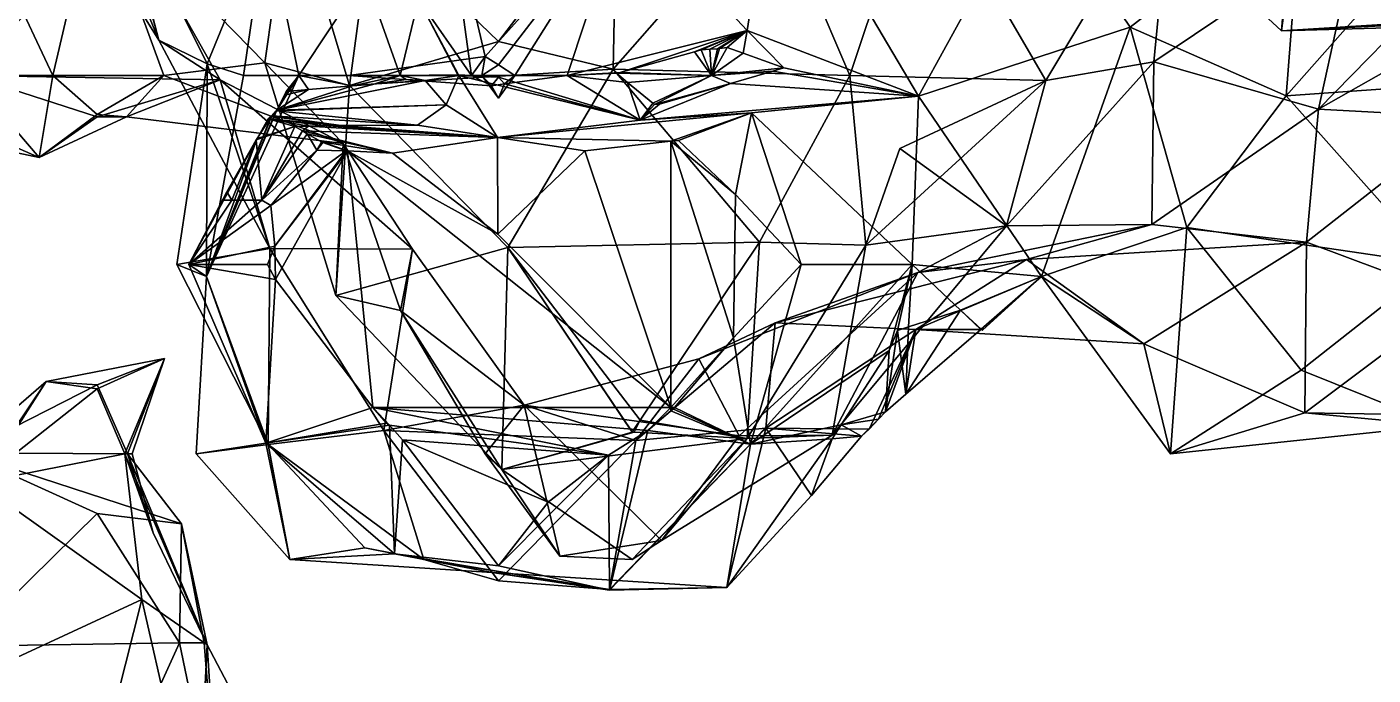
# Model space of a CAD drawing. Extents: x 290095 to 295679, y 4553756 to 4561441.
# Drawn here: x 294109.3 to 294236.1, y 4559046.4 to 4559107.5 of the extents above; entities that cross this region are included whole.
import ezdxf

# ---------------------------------------------------------------- set-up
doc = ezdxf.new("R2010")
doc.units = 0
doc.layers.add('Au_ppm_Pref_-_0_5', color=7, linetype='CONTINUOUS')

msp = doc.modelspace()

# ---------------------------------------------------------------- linework, layer by layer
at = {"layer": 'Au_ppm_Pref_-_0_5'}
for points in [[(294165.71, 4559119.43, 1900.87), (294179.82, 4559123.82, 1905.09), (294177.18, 4559107.15, 1902.84)], [(294193.32, 4559100.98, 1906), (294177.18, 4559107.15, 1902.84), (294179.82, 4559123.82, 1905.09)], [(294193.32, 4559100.98, 1906), (294179.82, 4559123.82, 1905.09), (294204.27, 4559120.87, 1905.73)], [(294186.85, 4559102.92, 1873.11), (294193.5, 4559122.76, 1875.91), (294179.4, 4559120.42, 1871.62)], [(294205.32, 4559102.46, 1876.54), (294193.5, 4559122.76, 1875.91), (294186.85, 4559102.92, 1873.11)], [(294217.27, 4559122.35, 1878.32), (294193.5, 4559122.76, 1875.91), (294205.32, 4559102.46, 1876.54)], [(294215.51, 4559104.21, 1882.93), (294217.27, 4559122.35, 1878.32), (294205.32, 4559102.46, 1876.54)], [(294227.52, 4559107.14, 1864.95), (294228.69, 4559121.15, 1859.62), (294213.47, 4559120.17, 1864.66)], [(294215.51, 4559104.21, 1882.93), (294234.85, 4559117.24, 1881.5), (294217.27, 4559122.35, 1878.32)], [(294227.52, 4559107.14, 1864.95), (294241.96, 4559107.53, 1860.54), (294228.69, 4559121.15, 1859.62)], [(294103.78, 4559119.92, 1882.57), (294092.85, 4559102.92, 1881.79), (294111.79, 4559102.92, 1880.8)], [(294103.78, 4559119.92, 1882.57), (294111.79, 4559102.92, 1880.8), (294115.87, 4559120.39, 1876.6)], [(294103.78, 4559119.92, 1882.57), (294118.33, 4559118.84, 1887.78), (294103.88, 4559102.92, 1888.39)], [(294122.23, 4559102.92, 1879.81), (294115.87, 4559120.39, 1876.6), (294111.79, 4559102.92, 1880.8)], [(294112.77, 4559120.74, 1894.64), (294121.76, 4559106.26, 1894.64), (294116.87, 4559118.16, 1890.73)], [(294121.76, 4559106.26, 1894.64), (294112.77, 4559120.74, 1894.64), (294117.99, 4559120.74, 1900.12)], [(294131.76, 4559104.12, 1877.15), (294134.1, 4559120.74, 1872.14), (294115.87, 4559120.39, 1876.6)], [(294115.87, 4559120.39, 1876.6), (294122.23, 4559102.92, 1879.81), (294131.76, 4559104.12, 1877.15)], [(294121.76, 4559106.26, 1894.64), (294117.99, 4559120.74, 1900.12), (294126.33, 4559104.01, 1900.53)], [(294131.92, 4559117.68, 1905.96), (294126.33, 4559104.01, 1900.53), (294117.99, 4559120.74, 1900.12)], [(294139.73, 4559101.97, 1869.99), (294134.1, 4559120.74, 1872.14), (294131.76, 4559104.12, 1877.15)], [(294141.82, 4559117.66, 1866.28), (294134.1, 4559120.74, 1872.14), (294139.73, 4559101.97, 1869.99)], [(294164.91, 4559120.74, 1865.64), (294141.82, 4559117.66, 1866.28), (294153.77, 4559106.12, 1866.02)], [(294151.23, 4559102.92, 1901.78), (294146.24, 4559110.1, 1906.52), (294148.76, 4559120.74, 1904.16)], [(294148.76, 4559120.74, 1904.16), (294165.71, 4559119.43, 1900.87), (294152.5, 4559104.71, 1900.58)], [(294151.23, 4559102.92, 1901.78), (294148.76, 4559120.74, 1904.16), (294152.5, 4559104.71, 1900.58)], [(294164.56, 4559103.51, 1871.23), (294164.91, 4559120.74, 1865.64), (294153.77, 4559106.12, 1866.02)], [(294164.56, 4559103.51, 1871.23), (294179.4, 4559120.42, 1871.62), (294164.91, 4559120.74, 1865.64)], [(294164.56, 4559103.51, 1871.23), (294186.85, 4559102.92, 1873.11), (294179.4, 4559120.42, 1871.62)], [(294204.27, 4559120.87, 1905.73), (294213.27, 4559107.47, 1908.02), (294193.32, 4559100.98, 1906)], [(294229.44, 4559120.02, 1906.39), (294213.27, 4559107.47, 1908.02), (294204.27, 4559120.87, 1905.73)], [(294229.44, 4559120.02, 1906.39), (294227.97, 4559101.02, 1910.8), (294213.27, 4559107.47, 1908.02)], [(294213.47, 4559120.17, 1864.66), (294229.27, 4559120.68, 1870.93), (294227.52, 4559107.14, 1864.95)], [(294241.96, 4559107.86, 1869.24), (294227.52, 4559107.14, 1864.95), (294229.27, 4559120.68, 1870.93)], [(294229.44, 4559120.02, 1906.39), (294244.24, 4559119.4, 1910.95), (294227.97, 4559101.02, 1910.8)], [(294118.33, 4559118.84, 1887.78), (294127.53, 4559102.51, 1888.86), (294103.88, 4559102.92, 1888.39)], [(294118.33, 4559118.84, 1887.78), (294116.87, 4559118.16, 1890.73), (294121.76, 4559106.26, 1894.64)], [(294118.33, 4559118.84, 1887.78), (294121.76, 4559106.26, 1894.64), (294127.53, 4559102.51, 1888.86)], [(294165.71, 4559119.43, 1900.87), (294153.77, 4559103.92, 1900.25), (294152.5, 4559104.71, 1900.58)], [(294165.71, 4559119.43, 1900.87), (294155.31, 4559102.92, 1899.86), (294153.77, 4559103.92, 1900.25)], [(294165.71, 4559119.43, 1900.87), (294160.23, 4559102.92, 1900.58), (294155.31, 4559102.92, 1899.86)], [(294160.23, 4559102.92, 1900.58), (294165.71, 4559119.43, 1900.87), (294177.18, 4559107.15, 1902.84)], [(294254.61, 4559102.88, 1912.41), (294227.97, 4559101.02, 1910.8), (294244.24, 4559119.4, 1910.95)], [(294129.73, 4559102.92, 1906.52), (294126.33, 4559104.01, 1900.53), (294131.92, 4559117.68, 1905.96)], [(294129.73, 4559102.92, 1906.52), (294131.92, 4559117.68, 1905.96), (294134.94, 4559102.92, 1909.46)], [(294141.17, 4559112.3, 1909.65), (294134.94, 4559102.92, 1909.46), (294131.92, 4559117.68, 1905.96)], [(294139.73, 4559101.97, 1869.99), (294153.77, 4559106.12, 1866.02), (294141.82, 4559117.66, 1866.28)], [(294215.51, 4559104.21, 1882.93), (294231.01, 4559099.75, 1888.12), (294234.85, 4559117.24, 1881.5)], [(294231.01, 4559099.75, 1888.12), (294241.96, 4559110.97, 1885.45), (294234.85, 4559117.24, 1881.5)], [(294144.51, 4559102.92, 1908.1), (294134.94, 4559102.92, 1909.46), (294141.17, 4559112.3, 1909.65)], [(294144.51, 4559102.92, 1908.1), (294141.17, 4559112.3, 1909.65), (294146.24, 4559110.1, 1906.52)], [(294249.41, 4559110.21, 1888.71), (294241.96, 4559110.97, 1885.45), (294231.01, 4559099.75, 1888.12)], [(294144.51, 4559102.92, 1908.1), (294146.24, 4559110.1, 1906.52), (294149.93, 4559102.99, 1906.54)], [(294149.93, 4559102.99, 1906.54), (294146.24, 4559110.1, 1906.52), (294149.93, 4559103.1, 1906.52)], [(294150.01, 4559103, 1906.44), (294149.93, 4559103.1, 1906.52), (294146.24, 4559110.1, 1906.52)], [(294146.24, 4559110.1, 1906.52), (294151.23, 4559102.92, 1901.78), (294150.01, 4559103, 1906.44)], [(294231.01, 4559099.75, 1888.12), (294244.91, 4559099, 1893.25), (294249.41, 4559110.21, 1888.71)], [(294250.56, 4559108.58, 1864.95), (294227.52, 4559107.14, 1864.95), (294241.96, 4559107.86, 1869.24)], [(294227.52, 4559107.14, 1864.95), (294250.56, 4559108.58, 1864.95), (294241.96, 4559107.53, 1860.54)], [(294165.21, 4559103.22, 1902.07), (294160.23, 4559102.92, 1900.58), (294177.18, 4559107.15, 1902.84)], [(294165.21, 4559103.22, 1902.07), (294177.18, 4559107.15, 1902.84), (294172.23, 4559105.16, 1902.84)], [(294177.18, 4559107.15, 1902.84), (294172.87, 4559105.33, 1902.91), (294172.23, 4559105.16, 1902.84)], [(294177.18, 4559107.15, 1902.84), (294173.66, 4559105.39, 1903.13), (294172.87, 4559105.33, 1902.91)], [(294173.66, 4559105.39, 1903.13), (294177.18, 4559107.15, 1902.84), (294174.4, 4559105.45, 1903.35)], [(294174.4, 4559105.45, 1903.35), (294177.18, 4559107.15, 1902.84), (294174.59, 4559105.47, 1903.39)], [(294174.59, 4559105.47, 1903.39), (294177.18, 4559107.15, 1902.84), (294175.3, 4559105.57, 1903.55)], [(294177.18, 4559107.15, 1902.84), (294176.81, 4559105.03, 1903.83), (294175.3, 4559105.57, 1903.55)], [(294176.81, 4559105.03, 1903.83), (294177.18, 4559107.15, 1902.84), (294180.65, 4559103.64, 1904.55)], [(294180.65, 4559103.64, 1904.55), (294177.18, 4559107.15, 1902.84), (294193.32, 4559100.98, 1906)], [(294193.32, 4559100.98, 1906), (294213.27, 4559107.47, 1908.02), (294204.9, 4559083.97, 1907.5)], [(294213.27, 4559107.47, 1908.02), (294218.6, 4559088.61, 1910.43), (294204.9, 4559083.97, 1907.5)], [(294218.6, 4559088.61, 1910.43), (294213.27, 4559107.47, 1908.02), (294227.97, 4559101.02, 1910.8)], [(294132.22, 4559086.63, 1894.88), (294121.76, 4559106.26, 1894.64), (294126.33, 4559104.01, 1900.53)], [(294132.22, 4559086.63, 1894.88), (294127.53, 4559102.51, 1888.86), (294121.76, 4559106.26, 1894.64)], [(294164.56, 4559103.51, 1871.23), (294153.77, 4559106.12, 1866.02), (294139.73, 4559101.97, 1869.99)], [(294139.67, 4559102.92, 1900.58), (294151.23, 4559102.92, 1901.78), (294152.5, 4559104.71, 1900.58)], [(294139.67, 4559102.92, 1900.58), (294152.5, 4559104.71, 1900.58), (294152.18, 4559102.92, 1899.84)], [(294152.18, 4559102.92, 1899.84), (294152.5, 4559104.71, 1900.58), (294153.77, 4559103.92, 1900.25)], [(294173.84, 4559102.92, 1903), (294165.21, 4559103.22, 1902.07), (294172.23, 4559105.16, 1902.84)], [(294172.87, 4559105.33, 1902.91), (294173.84, 4559102.92, 1903), (294172.23, 4559105.16, 1902.84)], [(294173.66, 4559105.39, 1903.13), (294173.84, 4559102.92, 1903), (294172.87, 4559105.33, 1902.91)], [(294174.4, 4559105.45, 1903.35), (294173.84, 4559102.92, 1903), (294173.66, 4559105.39, 1903.13)], [(294174.59, 4559105.47, 1903.39), (294175.3, 4559105.57, 1903.55), (294173.84, 4559102.92, 1903)], [(294175.3, 4559105.57, 1903.55), (294176.81, 4559105.03, 1903.83), (294173.84, 4559102.92, 1903)], [(294174.4, 4559105.45, 1903.35), (294174.59, 4559105.47, 1903.39), (294173.84, 4559102.92, 1903)], [(294176.81, 4559105.03, 1903.83), (294180.65, 4559103.64, 1904.55), (294173.84, 4559102.92, 1903)], [(294139.12, 4559096.51, 1883.94), (294131.76, 4559104.12, 1877.15), (294122.23, 4559102.92, 1879.81)], [(294123.45, 4559085.1, 1900.58), (294126.33, 4559104.01, 1900.53), (294126.26, 4559083.98, 1906.82)], [(294123.45, 4559085.1, 1900.58), (294132.22, 4559086.63, 1894.88), (294126.33, 4559104.01, 1900.53)], [(294126.26, 4559083.98, 1906.82), (294126.33, 4559104.01, 1900.53), (294129.73, 4559102.92, 1906.52)], [(294131.76, 4559104.12, 1877.15), (294139.12, 4559096.51, 1883.94), (294138.43, 4559082.2, 1876.47)], [(294131.76, 4559104.12, 1877.15), (294138.43, 4559082.2, 1876.47), (294139.73, 4559101.97, 1869.99)], [(294164.56, 4559103.51, 1871.23), (294139.73, 4559101.97, 1869.99), (294154.63, 4559086.73, 1871.84)], [(294152.18, 4559102.92, 1899.84), (294153.77, 4559103.92, 1900.25), (294155.31, 4559102.92, 1899.86)], [(294164.56, 4559103.51, 1871.23), (294154.63, 4559086.73, 1871.84), (294178.35, 4559087.23, 1871.89)], [(294164.56, 4559103.51, 1871.23), (294178.35, 4559087.23, 1871.89), (294186.85, 4559102.92, 1873.11)], [(294180.65, 4559103.64, 1904.55), (294179.6, 4559103.34, 1904.67), (294173.84, 4559102.92, 1903)], [(294179.6, 4559103.34, 1904.67), (294180.65, 4559103.64, 1904.55), (294193.32, 4559100.98, 1906)], [(294215.51, 4559104.21, 1882.93), (294201.62, 4559088.76, 1883.15), (294215.32, 4559088.87, 1889.28)], [(294215.51, 4559104.21, 1882.93), (294205.32, 4559102.46, 1876.54), (294201.62, 4559088.76, 1883.15)], [(294215.51, 4559104.21, 1882.93), (294215.32, 4559088.87, 1889.28), (294231.01, 4559099.75, 1888.12)], [(294110.5, 4559095.18, 1882.77), (294111.79, 4559102.92, 1880.8), (294092.85, 4559102.92, 1881.79)], [(294110.5, 4559095.18, 1882.77), (294092.85, 4559102.92, 1881.79), (294093.72, 4559098.75, 1882.77)], [(294103.88, 4559102.92, 1888.39), (294110.5, 4559095.18, 1882.77), (294093.72, 4559098.75, 1882.77)], [(294103.88, 4559102.92, 1888.39), (294127.53, 4559102.51, 1888.86), (294115.97, 4559099.03, 1884.06)], [(294115.97, 4559099.03, 1884.06), (294110.5, 4559095.18, 1882.77), (294103.88, 4559102.92, 1888.39)], [(294110.5, 4559095.18, 1882.77), (294115.97, 4559099.24, 1881.54), (294111.79, 4559102.92, 1880.8)], [(294122.23, 4559102.92, 1879.81), (294111.79, 4559102.92, 1880.8), (294115.97, 4559099.24, 1881.54)], [(294118.72, 4559099.03, 1882.77), (294122.23, 4559102.92, 1879.81), (294115.97, 4559099.24, 1881.54)], [(294115.97, 4559099.03, 1884.06), (294127.53, 4559102.51, 1888.86), (294118.72, 4559099.03, 1882.77)], [(294139.12, 4559096.51, 1883.94), (294122.23, 4559102.92, 1879.81), (294118.72, 4559099.03, 1882.77)], [(294127.53, 4559102.51, 1888.86), (294139.12, 4559096.51, 1883.94), (294118.72, 4559099.03, 1882.77)], [(294132.88, 4559099.65, 1910.48), (294126.26, 4559083.98, 1906.82), (294134.94, 4559102.92, 1909.46)], [(294129.73, 4559102.92, 1906.52), (294134.94, 4559102.92, 1909.46), (294126.26, 4559083.98, 1906.82)], [(294132.22, 4559086.63, 1894.88), (294145.66, 4559086.57, 1888.74), (294127.53, 4559102.51, 1888.86)], [(294145.66, 4559086.57, 1888.74), (294139.12, 4559096.51, 1883.94), (294127.53, 4559102.51, 1888.86)], [(294133.6, 4559101.07, 1910.51), (294132.88, 4559099.65, 1910.48), (294134.94, 4559102.92, 1909.46)], [(294132.88, 4559099.65, 1910.48), (294146.85, 4559102.45, 1907.98), (294148.82, 4559100.17, 1910.08)], [(294142.16, 4559102.13, 1908.9), (294146.85, 4559102.45, 1907.98), (294132.88, 4559099.65, 1910.48)], [(294142.03, 4559102.12, 1908.92), (294142.16, 4559102.13, 1908.9), (294132.88, 4559099.65, 1910.48)], [(294142.03, 4559102.12, 1908.92), (294132.88, 4559099.65, 1910.48), (294140.02, 4559101.95, 1909.31)], [(294133.6, 4559101.07, 1910.51), (294134.94, 4559102.92, 1909.46), (294133.77, 4559101.41, 1910.51)], [(294134.94, 4559102.92, 1909.46), (294135.88, 4559101.59, 1910.1), (294133.77, 4559101.41, 1910.51)], [(294135.88, 4559101.59, 1910.1), (294134.94, 4559102.92, 1909.46), (294140.02, 4559101.95, 1909.31)], [(294134.94, 4559102.92, 1909.46), (294144.51, 4559102.92, 1908.1), (294140.02, 4559101.95, 1909.31)], [(294153.09, 4559101.96, 1900.58), (294151.23, 4559102.92, 1901.78), (294139.67, 4559102.92, 1900.58)], [(294153.09, 4559101.96, 1900.58), (294139.67, 4559102.92, 1900.58), (294152.18, 4559102.92, 1899.84)], [(294144.51, 4559102.92, 1908.1), (294142.03, 4559102.12, 1908.92), (294140.02, 4559101.95, 1909.31)], [(294144.51, 4559102.92, 1908.1), (294142.16, 4559102.13, 1908.9), (294142.03, 4559102.12, 1908.92)], [(294142.16, 4559102.13, 1908.9), (294144.51, 4559102.92, 1908.1), (294145.07, 4559102.56, 1908.36)], [(294145.07, 4559102.56, 1908.36), (294146.85, 4559102.45, 1907.98), (294142.16, 4559102.13, 1908.9)], [(294144.51, 4559102.92, 1908.1), (294149.93, 4559102.99, 1906.54), (294150.03, 4559102.92, 1906.52)], [(294146.85, 4559102.45, 1907.98), (294145.07, 4559102.56, 1908.36), (294144.51, 4559102.92, 1908.1)], [(294146.85, 4559102.45, 1907.98), (294144.51, 4559102.92, 1908.1), (294150.03, 4559102.92, 1906.52)], [(294150.03, 4559102.92, 1906.52), (294148.82, 4559100.17, 1910.08), (294146.85, 4559102.45, 1907.98)], [(294153.68, 4559097.07, 1912.31), (294148.82, 4559100.17, 1910.08), (294150.03, 4559102.92, 1906.52)], [(294150.01, 4559103, 1906.44), (294149.93, 4559102.99, 1906.54), (294149.93, 4559103.1, 1906.52)], [(294149.99, 4559102.98, 1906.52), (294149.93, 4559102.99, 1906.54), (294150.01, 4559103, 1906.44)], [(294149.93, 4559102.99, 1906.54), (294149.99, 4559102.98, 1906.52), (294150.03, 4559102.92, 1906.52)], [(294150.03, 4559102.92, 1906.52), (294149.99, 4559102.98, 1906.52), (294150.01, 4559103, 1906.44)], [(294150.03, 4559102.92, 1906.52), (294150.01, 4559103, 1906.44), (294151.23, 4559102.92, 1901.78)], [(294153.68, 4559097.07, 1912.31), (294150.03, 4559102.92, 1906.52), (294167.12, 4559098.71, 1906.66)], [(294150.03, 4559102.92, 1906.52), (294151.23, 4559102.92, 1901.78), (294153.77, 4559102.78, 1900.63)], [(294150.03, 4559102.92, 1906.52), (294153.77, 4559102.78, 1900.63), (294167.12, 4559098.71, 1906.66)], [(294153.77, 4559102.78, 1900.63), (294151.23, 4559102.92, 1901.78), (294153.09, 4559101.96, 1900.58)], [(294153.77, 4559100.79, 1899.88), (294153.09, 4559101.96, 1900.58), (294152.18, 4559102.92, 1899.84)], [(294153.77, 4559100.79, 1899.88), (294152.18, 4559102.92, 1899.84), (294155.31, 4559102.92, 1899.86)], [(294153.77, 4559102.78, 1900.63), (294153.09, 4559101.96, 1900.58), (294154.32, 4559102.14, 1900.58)], [(294154.32, 4559102.14, 1900.58), (294153.09, 4559101.96, 1900.58), (294153.77, 4559100.79, 1899.88)], [(294154.32, 4559102.14, 1900.58), (294153.77, 4559100.79, 1899.88), (294155.31, 4559102.92, 1899.86)], [(294167.12, 4559098.71, 1906.66), (294153.77, 4559102.78, 1900.63), (294154.32, 4559102.14, 1900.58)], [(294167.12, 4559098.71, 1906.66), (294154.32, 4559102.14, 1900.58), (294160.23, 4559102.92, 1900.58)], [(294160.23, 4559102.92, 1900.58), (294154.32, 4559102.14, 1900.58), (294155.31, 4559102.92, 1899.86)], [(294160.23, 4559102.92, 1900.58), (294165.21, 4559103.22, 1902.07), (294164.88, 4559103.13, 1902.03)], [(294160.23, 4559102.92, 1900.58), (294164.88, 4559103.13, 1902.03), (294165.93, 4559102.27, 1903.15)], [(294165.93, 4559102.27, 1903.15), (294167.12, 4559098.71, 1906.66), (294160.23, 4559102.92, 1900.58)], [(294173.84, 4559102.92, 1903), (294164.88, 4559103.13, 1902.03), (294165.21, 4559103.22, 1902.07)], [(294164.88, 4559103.13, 1902.03), (294173.84, 4559102.92, 1903), (294165.93, 4559102.27, 1903.15)], [(294173.84, 4559102.92, 1903), (294168.3, 4559100.33, 1905.67), (294165.93, 4559102.27, 1903.15)], [(294168.3, 4559100.33, 1905.67), (294167.12, 4559098.71, 1906.66), (294165.93, 4559102.27, 1903.15)], [(294175.62, 4559102.18, 1905.16), (294167.12, 4559098.71, 1906.66), (294168.92, 4559100.22, 1905.98)], [(294193.32, 4559100.98, 1906), (294167.12, 4559098.71, 1906.66), (294175.62, 4559102.18, 1905.16)], [(294173.84, 4559102.92, 1903), (294168.47, 4559100.19, 1905.85), (294168.3, 4559100.33, 1905.67)], [(294173.84, 4559102.92, 1903), (294175.62, 4559102.18, 1905.16), (294168.47, 4559100.19, 1905.85)], [(294175.62, 4559102.18, 1905.16), (294168.92, 4559100.22, 1905.98), (294168.47, 4559100.19, 1905.85)], [(294179.6, 4559103.34, 1904.67), (294175.62, 4559102.18, 1905.16), (294173.84, 4559102.92, 1903)], [(294193.32, 4559100.98, 1906), (294175.62, 4559102.18, 1905.16), (294179.6, 4559103.34, 1904.67)], [(294188.38, 4559086.94, 1877.18), (294186.85, 4559102.92, 1873.11), (294178.35, 4559087.23, 1871.89)], [(294188.38, 4559086.94, 1877.18), (294205.32, 4559102.46, 1876.54), (294186.85, 4559102.92, 1873.11)], [(294188.38, 4559086.94, 1877.18), (294191.57, 4559096.03, 1880.47), (294205.32, 4559102.46, 1876.54)], [(294191.57, 4559096.03, 1880.47), (294201.62, 4559088.76, 1883.15), (294205.32, 4559102.46, 1876.54)], [(294254.61, 4559102.88, 1912.41), (294242.07, 4559085.14, 1912.37), (294227.97, 4559101.02, 1910.8)], [(294140.02, 4559101.95, 1909.31), (294132.88, 4559099.65, 1910.48), (294135.88, 4559101.59, 1910.1)], [(294135.88, 4559101.59, 1910.1), (294132.88, 4559099.65, 1910.48), (294133.6, 4559101.07, 1910.51)], [(294135.88, 4559101.59, 1910.1), (294133.6, 4559101.07, 1910.51), (294133.77, 4559101.41, 1910.51)], [(294154.63, 4559086.73, 1871.84), (294139.73, 4559101.97, 1869.99), (294138.43, 4559082.2, 1876.47)], [(294167.12, 4559098.71, 1906.66), (294193.32, 4559100.98, 1906), (294177.6, 4559099.4, 1911.93)], [(294193.32, 4559100.98, 1906), (294192.73, 4559085.1, 1911.59), (294177.6, 4559099.4, 1911.93)], [(294192.73, 4559085.1, 1911.59), (294193.32, 4559100.98, 1906), (294204.9, 4559083.97, 1907.5)], [(294242.07, 4559085.14, 1912.37), (294218.6, 4559088.61, 1910.43), (294227.97, 4559101.02, 1910.8)], [(294132.83, 4559099.59, 1910.54), (294126.26, 4559083.98, 1906.82), (294132.88, 4559099.65, 1910.48)], [(294126.26, 4559083.98, 1906.82), (294132.83, 4559099.59, 1910.54), (294132.42, 4559099.11, 1910.98)], [(294132.42, 4559099.11, 1910.98), (294132.83, 4559099.59, 1910.54), (294146.13, 4559098.23, 1911.84)], [(294148.82, 4559100.17, 1910.08), (294146.13, 4559098.23, 1911.84), (294132.83, 4559099.59, 1910.54)], [(294132.83, 4559099.59, 1910.54), (294132.88, 4559099.65, 1910.48), (294148.82, 4559100.17, 1910.08)], [(294148.82, 4559100.17, 1910.08), (294153.68, 4559097.07, 1912.31), (294146.13, 4559098.23, 1911.84)], [(294167.12, 4559098.71, 1906.66), (294168.3, 4559100.33, 1905.67), (294168.47, 4559100.19, 1905.85)], [(294168.92, 4559100.22, 1905.98), (294167.12, 4559098.71, 1906.66), (294168.47, 4559100.19, 1905.85)], [(294229.88, 4559087.21, 1894.78), (294231.01, 4559099.75, 1888.12), (294215.32, 4559088.87, 1889.28)], [(294229.88, 4559087.21, 1894.78), (294244.91, 4559099, 1893.25), (294231.01, 4559099.75, 1888.12)], [(294118.72, 4559099.03, 1882.77), (294115.97, 4559099.24, 1881.54), (294110.5, 4559095.18, 1882.77)], [(294115.97, 4559099.03, 1884.06), (294118.72, 4559099.03, 1882.77), (294110.5, 4559095.18, 1882.77)], [(294126.26, 4559083.98, 1906.82), (294132.42, 4559099.11, 1910.98), (294132.34, 4559099.05, 1911.11)], [(294131.02, 4559096.99, 1911.84), (294126.26, 4559083.98, 1906.82), (294132.34, 4559099.05, 1911.11)], [(294132.07, 4559098.83, 1911.55), (294131.02, 4559096.99, 1911.84), (294132.34, 4559099.05, 1911.11)], [(294131.02, 4559096.99, 1911.84), (294132.07, 4559098.83, 1911.55), (294134.58, 4559098.11, 1912.82)], [(294132.34, 4559099.05, 1911.11), (294138.9, 4559098.22, 1912.32), (294132.07, 4559098.83, 1911.55)], [(294138.9, 4559098.22, 1912.32), (294137.27, 4559098.22, 1912.42), (294132.07, 4559098.83, 1911.55)], [(294137.27, 4559098.22, 1912.42), (294135.85, 4559098.16, 1912.63), (294132.07, 4559098.83, 1911.55)], [(294135.85, 4559098.16, 1912.63), (294134.58, 4559098.11, 1912.82), (294132.07, 4559098.83, 1911.55)], [(294132.34, 4559099.05, 1911.11), (294132.42, 4559099.11, 1910.98), (294138.9, 4559098.22, 1912.32)], [(294146.13, 4559098.23, 1911.84), (294138.9, 4559098.22, 1912.32), (294132.42, 4559099.11, 1910.98)], [(294170, 4559096.72, 1914.33), (294153.68, 4559097.07, 1912.31), (294177.6, 4559099.4, 1911.93)], [(294177.6, 4559099.4, 1911.93), (294153.68, 4559097.07, 1912.31), (294167.12, 4559098.71, 1906.66)], [(294170.71, 4559096.8, 1914.32), (294170, 4559096.72, 1914.33), (294177.6, 4559099.4, 1911.93)], [(294176.1, 4559091.7, 1914.36), (294170.71, 4559096.8, 1914.32), (294177.6, 4559099.4, 1911.93)], [(294177.6, 4559099.4, 1911.93), (294182.26, 4559085.1, 1914.43), (294176.1, 4559091.7, 1914.36)], [(294192.73, 4559085.1, 1911.59), (294182.26, 4559085.1, 1914.43), (294177.6, 4559099.4, 1911.93)], [(294229.88, 4559087.21, 1894.78), (294244.07, 4559081.9, 1898.52), (294244.91, 4559099, 1893.25)], [(294134.58, 4559098.11, 1912.82), (294130.95, 4559096.87, 1911.85), (294131.02, 4559096.99, 1911.84)], [(294130.95, 4559096.87, 1911.85), (294134.58, 4559098.11, 1912.82), (294131.46, 4559091.19, 1914.23)], [(294131.46, 4559091.19, 1914.23), (294134.58, 4559098.11, 1912.82), (294135.3, 4559097.7, 1913.26)], [(294131.46, 4559091.19, 1914.23), (294135.3, 4559097.7, 1913.26), (294135.75, 4559097.44, 1913.54)], [(294131.46, 4559091.19, 1914.23), (294135.75, 4559097.44, 1913.54), (294136.64, 4559095.9, 1914.48)], [(294135.85, 4559098.16, 1912.63), (294135.3, 4559097.7, 1913.26), (294134.58, 4559098.11, 1912.82)], [(294153.68, 4559097.07, 1912.31), (294135.3, 4559097.7, 1913.26), (294135.85, 4559098.16, 1912.63)], [(294143.77, 4559095.59, 1915.1), (294135.75, 4559097.44, 1913.54), (294135.3, 4559097.7, 1913.26)], [(294153.68, 4559097.07, 1912.31), (294143.77, 4559095.59, 1915.1), (294135.3, 4559097.7, 1913.26)], [(294143.77, 4559095.59, 1915.1), (294137.1, 4559096.68, 1914.36), (294135.75, 4559097.44, 1913.54)], [(294136.64, 4559095.9, 1914.48), (294135.75, 4559097.44, 1913.54), (294137.1, 4559096.68, 1914.36)], [(294137.27, 4559098.22, 1912.42), (294153.68, 4559097.07, 1912.31), (294135.85, 4559098.16, 1912.63)], [(294138.9, 4559098.22, 1912.32), (294153.68, 4559097.07, 1912.31), (294137.27, 4559098.22, 1912.42)], [(294146.13, 4559098.23, 1911.84), (294153.68, 4559097.07, 1912.31), (294138.9, 4559098.22, 1912.32)], [(294153.68, 4559097.07, 1912.31), (294153.69, 4559087.96, 1915.02), (294143.77, 4559095.59, 1915.1)], [(294153.69, 4559087.96, 1915.02), (294153.68, 4559097.07, 1912.31), (294161.9, 4559095.83, 1914.58)], [(294170, 4559096.72, 1914.33), (294161.9, 4559095.83, 1914.58), (294153.68, 4559097.07, 1912.31)], [(294130.95, 4559096.87, 1911.85), (294124.59, 4559085.1, 1912.46), (294131.02, 4559096.99, 1911.84)], [(294131.02, 4559096.99, 1911.84), (294124.59, 4559085.1, 1912.46), (294126.26, 4559083.98, 1906.82)], [(294128.18, 4559091.95, 1912.38), (294124.59, 4559085.1, 1912.46), (294130.95, 4559096.87, 1911.85)], [(294130.95, 4559096.87, 1911.85), (294128.64, 4559091.19, 1912.88), (294128.18, 4559091.95, 1912.38)], [(294130.95, 4559096.87, 1911.85), (294131.46, 4559091.19, 1914.23), (294128.64, 4559091.19, 1912.88)], [(294131.46, 4559091.19, 1914.23), (294136.64, 4559095.9, 1914.48), (294132.33, 4559090.68, 1914.77)], [(294136.64, 4559095.9, 1914.48), (294139.42, 4559095.82, 1915.22), (294132.33, 4559090.68, 1914.77)], [(294139.42, 4559095.82, 1915.22), (294132.68, 4559086.83, 1915.89), (294132.33, 4559090.68, 1914.77)], [(294139.42, 4559095.82, 1915.22), (294139.55, 4559095.82, 1915.21), (294132.68, 4559086.83, 1915.89)], [(294132.68, 4559086.83, 1915.89), (294139.55, 4559095.82, 1915.21), (294132.75, 4559083.69, 1916.02)], [(294139.55, 4559095.82, 1915.21), (294141.92, 4559071.65, 1916.16), (294132.75, 4559083.69, 1916.02)], [(294136.64, 4559095.9, 1914.48), (294137.1, 4559096.68, 1914.36), (294137.11, 4559096.67, 1914.37)], [(294136.64, 4559095.9, 1914.48), (294137.11, 4559096.67, 1914.37), (294137.23, 4559096.61, 1914.44)], [(294137.23, 4559096.61, 1914.44), (294139.42, 4559095.82, 1915.22), (294136.64, 4559095.9, 1914.48)], [(294139.55, 4559095.82, 1915.21), (294137.11, 4559096.67, 1914.37), (294137.1, 4559096.68, 1914.36)], [(294143.77, 4559095.59, 1915.1), (294139.55, 4559095.82, 1915.21), (294137.1, 4559096.68, 1914.36)], [(294139.55, 4559095.82, 1915.21), (294137.23, 4559096.61, 1914.44), (294137.11, 4559096.67, 1914.37)], [(294139.55, 4559095.82, 1915.21), (294139.42, 4559095.82, 1915.22), (294137.23, 4559096.61, 1914.44)], [(294139.12, 4559096.51, 1883.94), (294144.54, 4559080.78, 1882.77), (294138.43, 4559082.2, 1876.47)], [(294145.66, 4559086.57, 1888.74), (294144.54, 4559080.78, 1882.77), (294139.12, 4559096.51, 1883.94)], [(294170, 4559071.65, 1914.98), (294141.92, 4559071.65, 1916.16), (294139.55, 4559095.82, 1915.21)], [(294153.69, 4559087.96, 1915.02), (294139.55, 4559095.82, 1915.21), (294143.77, 4559095.59, 1915.1)], [(294170, 4559071.65, 1914.98), (294139.55, 4559095.82, 1915.21), (294153.69, 4559087.96, 1915.02)], [(294170, 4559071.65, 1914.98), (294153.69, 4559087.96, 1915.02), (294161.9, 4559095.83, 1914.58)], [(294170, 4559071.65, 1914.98), (294161.9, 4559095.83, 1914.58), (294170, 4559096.72, 1914.33)], [(294170.71, 4559096.8, 1914.32), (294176.1, 4559091.7, 1914.36), (294170, 4559096.72, 1914.33)], [(294170, 4559071.65, 1914.98), (294170, 4559096.72, 1914.33), (294175.9, 4559078.19, 1914.71)], [(294176.1, 4559091.7, 1914.36), (294175.9, 4559078.19, 1914.71), (294170, 4559096.72, 1914.33)], [(294191.57, 4559096.03, 1880.47), (294188.38, 4559086.94, 1877.18), (294201.62, 4559088.76, 1883.15)], [(294127.75, 4559091.19, 1912.46), (294124.59, 4559085.1, 1912.46), (294128.18, 4559091.95, 1912.38)], [(294128.18, 4559091.95, 1912.38), (294128.64, 4559091.19, 1912.88), (294127.75, 4559091.19, 1912.46)], [(294124.59, 4559085.1, 1912.46), (294127.75, 4559091.19, 1912.46), (294128.64, 4559091.19, 1912.88)], [(294131.46, 4559091.19, 1914.23), (294124.59, 4559085.1, 1912.46), (294128.64, 4559091.19, 1912.88)], [(294132.33, 4559090.68, 1914.77), (294124.59, 4559085.1, 1912.46), (294131.46, 4559091.19, 1914.23)], [(294132.33, 4559090.68, 1914.77), (294132.68, 4559086.83, 1915.89), (294124.59, 4559085.1, 1912.46)], [(294182.26, 4559085.1, 1914.43), (294175.9, 4559078.19, 1914.71), (294176.1, 4559091.7, 1914.36)], [(294188.38, 4559086.94, 1877.18), (294185.18, 4559069.02, 1882.77), (294201.62, 4559088.76, 1883.15)], [(294185.18, 4559069.02, 1882.77), (294193.26, 4559084.36, 1888.92), (294201.62, 4559088.76, 1883.15)], [(294203.51, 4559085.58, 1894.8), (294215.32, 4559088.87, 1889.28), (294193.26, 4559084.36, 1888.92)], [(294215.32, 4559088.87, 1889.28), (294201.62, 4559088.76, 1883.15), (294193.26, 4559084.36, 1888.92)], [(294229.88, 4559087.21, 1894.78), (294215.32, 4559088.87, 1889.28), (294203.51, 4559085.58, 1894.8)], [(294204.9, 4559083.97, 1907.5), (294218.6, 4559088.61, 1910.43), (294217.07, 4559067.27, 1906.52)], [(294229.36, 4559075.17, 1909.83), (294217.07, 4559067.27, 1906.52), (294218.6, 4559088.61, 1910.43)], [(294242.07, 4559085.14, 1912.37), (294229.36, 4559075.17, 1909.83), (294218.6, 4559088.61, 1910.43)], [(294178.35, 4559087.23, 1871.89), (294154.63, 4559086.73, 1871.84), (294167.11, 4559070.43, 1871.58)], [(294177.19, 4559068.73, 1877.73), (294178.35, 4559087.23, 1871.89), (294167.11, 4559070.43, 1871.58)], [(294188.38, 4559086.94, 1877.18), (294178.35, 4559087.23, 1871.89), (294177.19, 4559068.73, 1877.73)], [(294188.38, 4559086.94, 1877.18), (294177.19, 4559068.73, 1877.73), (294185.18, 4559069.02, 1882.77)], [(294229.88, 4559087.21, 1894.78), (294203.51, 4559085.58, 1894.8), (294214.54, 4559077.64, 1899.15)], [(294229.71, 4559071.13, 1900.93), (294229.88, 4559087.21, 1894.78), (294214.54, 4559077.64, 1899.15)], [(294229.71, 4559071.13, 1900.93), (294244.07, 4559081.9, 1898.52), (294229.88, 4559087.21, 1894.78)], [(294123.45, 4559085.1, 1900.58), (294132.08, 4559068.16, 1901.1), (294132.22, 4559086.63, 1894.88)], [(294132.68, 4559086.83, 1915.89), (294132, 4559085.1, 1915.99), (294124.59, 4559085.1, 1912.46)], [(294132.68, 4559086.83, 1915.89), (294132.75, 4559083.69, 1916.02), (294132, 4559085.1, 1915.99)], [(294142.95, 4559069.46, 1895.24), (294132.22, 4559086.63, 1894.88), (294132.08, 4559068.16, 1901.1)], [(294142.95, 4559069.46, 1895.24), (294145.66, 4559086.57, 1888.74), (294132.22, 4559086.63, 1894.88)], [(294154.63, 4559086.73, 1871.84), (294138.43, 4559082.2, 1876.47), (294154.09, 4559065.8, 1876.39)], [(294142.95, 4559069.46, 1895.24), (294156.19, 4559071.86, 1887.91), (294145.66, 4559086.57, 1888.74)], [(294144.54, 4559080.78, 1882.77), (294145.66, 4559086.57, 1888.74), (294156.19, 4559071.86, 1887.91)], [(294166.34, 4559069.3, 1871.57), (294154.63, 4559086.73, 1871.84), (294154.09, 4559065.8, 1876.39)], [(294166.34, 4559069.34, 1871.56), (294154.63, 4559086.73, 1871.84), (294166.34, 4559069.3, 1871.57)], [(294167.11, 4559070.43, 1871.58), (294154.63, 4559086.73, 1871.84), (294166.34, 4559069.34, 1871.56)], [(294132.08, 4559068.16, 1901.1), (294123.45, 4559085.1, 1900.58), (294126.26, 4559083.98, 1906.82)], [(294132, 4559085.1, 1915.99), (294132.75, 4559083.69, 1916.02), (294124.59, 4559085.1, 1912.46)], [(294131.84, 4559068.27, 1912.01), (294124.59, 4559085.1, 1912.46), (294132.75, 4559083.69, 1916.02)], [(294124.59, 4559085.1, 1912.46), (294131.84, 4559068.27, 1912.01), (294126.26, 4559083.98, 1906.82)], [(294172.65, 4559076.22, 1888.71), (294179.83, 4559079.6, 1894.71), (294193.26, 4559084.36, 1888.92)], [(294193.26, 4559084.36, 1888.92), (294176.45, 4559068.96, 1886.96), (294172.65, 4559076.22, 1888.71)], [(294177.49, 4559068.17, 1912.21), (294175.9, 4559078.19, 1914.71), (294182.26, 4559085.1, 1914.43)], [(294176.45, 4559068.96, 1886.96), (294193.26, 4559084.36, 1888.92), (294185.18, 4559069.02, 1882.77)], [(294177.49, 4559068.17, 1912.21), (294192.73, 4559085.1, 1911.59), (294190.55, 4559077.01, 1909.06)], [(294182.26, 4559085.1, 1914.43), (294192.73, 4559085.1, 1911.59), (294177.49, 4559068.17, 1912.21)], [(294179.83, 4559079.6, 1894.71), (294193.08, 4559078.98, 1900.68), (294203.51, 4559085.58, 1894.8)], [(294179.83, 4559079.6, 1894.71), (294203.51, 4559085.58, 1894.8), (294193.26, 4559084.36, 1888.92)], [(294192.73, 4559085.1, 1911.59), (294191.35, 4559078.89, 1909.56), (294190.55, 4559077.01, 1909.06)], [(294192.73, 4559085.1, 1911.59), (294192.4, 4559079.23, 1909.38), (294191.35, 4559078.89, 1909.56)], [(294192.4, 4559079.23, 1909.38), (294192.73, 4559085.1, 1911.59), (294197.28, 4559080.82, 1908.54)], [(294197.28, 4559080.82, 1908.54), (294192.73, 4559085.1, 1911.59), (294204.9, 4559083.97, 1907.5)], [(294203.51, 4559085.58, 1894.8), (294193.08, 4559078.98, 1900.68), (294214.54, 4559077.64, 1899.15)], [(294242.07, 4559085.14, 1912.37), (294242.34, 4559069.93, 1906.07), (294229.36, 4559075.17, 1909.83)], [(294131.84, 4559068.27, 1912.01), (294125.27, 4559067.28, 1906.52), (294126.26, 4559083.98, 1906.82)], [(294125.27, 4559067.28, 1906.52), (294132.08, 4559068.16, 1901.1), (294126.26, 4559083.98, 1906.82)], [(294141.92, 4559071.65, 1916.16), (294131.84, 4559068.27, 1912.01), (294132.75, 4559083.69, 1916.02)], [(294204.9, 4559083.97, 1907.5), (294193.08, 4559078.98, 1900.68), (294199.2, 4559078.99, 1906.93)], [(294193.08, 4559078.98, 1900.68), (294204.9, 4559083.97, 1907.5), (294214.54, 4559077.64, 1899.15)], [(294197.28, 4559080.82, 1908.54), (294204.9, 4559083.97, 1907.5), (294199.24, 4559079.03, 1907.25)], [(294204.9, 4559083.97, 1907.5), (294199.2, 4559078.99, 1906.93), (294199.35, 4559078.93, 1907.15)], [(294199.24, 4559079.03, 1907.25), (294204.9, 4559083.97, 1907.5), (294199.36, 4559078.92, 1907.17)], [(294204.9, 4559083.97, 1907.5), (294199.35, 4559078.93, 1907.15), (294199.36, 4559078.92, 1907.17)], [(294204.9, 4559083.97, 1907.5), (294217.07, 4559067.27, 1906.52), (294214.54, 4559077.64, 1899.15)], [(294144.54, 4559080.78, 1882.77), (294154.09, 4559065.8, 1876.39), (294138.43, 4559082.2, 1876.47)], [(294229.71, 4559071.13, 1900.93), (294255.78, 4559070.71, 1900.94), (294244.07, 4559081.9, 1898.52)], [(294152.52, 4559067.28, 1882.77), (294144.54, 4559080.78, 1882.77), (294156.19, 4559071.86, 1887.91)], [(294152.52, 4559067.28, 1882.77), (294154.09, 4559065.8, 1876.39), (294144.54, 4559080.78, 1882.77)], [(294197.28, 4559080.82, 1908.54), (294192.13, 4559072.89, 1906.16), (294192.4, 4559079.23, 1909.38)], [(294197.28, 4559080.82, 1908.54), (294199.2, 4559078.99, 1906.93), (294192.13, 4559072.89, 1906.16)], [(294199.2, 4559078.99, 1906.93), (294197.28, 4559080.82, 1908.54), (294199.24, 4559079.03, 1907.25)], [(294178.94, 4559069.7, 1900.82), (294179.83, 4559079.6, 1894.71), (294166.69, 4559068.54, 1894.56)], [(294179.83, 4559079.6, 1894.71), (294172.65, 4559076.22, 1888.71), (294166.69, 4559068.54, 1894.56)], [(294178.94, 4559069.7, 1900.82), (294193.08, 4559078.98, 1900.68), (294179.83, 4559079.6, 1894.71)], [(294175.9, 4559078.19, 1914.71), (294170.33, 4559071.65, 1914.98), (294170, 4559071.65, 1914.98)], [(294177.49, 4559068.17, 1912.21), (294170.33, 4559071.65, 1914.98), (294175.9, 4559078.19, 1914.71)], [(294178.94, 4559069.7, 1900.82), (294188.68, 4559069.59, 1906.13), (294193.08, 4559078.98, 1900.68)], [(294193.08, 4559078.98, 1900.68), (294188.68, 4559069.59, 1906.13), (294189.55, 4559070.53, 1906.03)], [(294193.08, 4559078.98, 1900.68), (294189.55, 4559070.53, 1906.03), (294190.21, 4559071.23, 1905.95)], [(294193.08, 4559078.98, 1900.68), (294190.21, 4559071.23, 1905.95), (294192.13, 4559072.89, 1906.16)], [(294190.55, 4559077.01, 1909.06), (294191.35, 4559078.89, 1909.56), (294190.21, 4559071.23, 1905.95)], [(294192.13, 4559072.89, 1906.16), (294190.21, 4559071.23, 1905.95), (294191.35, 4559078.89, 1909.56)], [(294192.13, 4559072.89, 1906.16), (294191.35, 4559078.89, 1909.56), (294192.4, 4559079.23, 1909.38)], [(294199.2, 4559078.99, 1906.93), (294193.08, 4559078.98, 1900.68), (294192.13, 4559072.89, 1906.16)], [(294199.35, 4559078.93, 1907.15), (294199.2, 4559078.99, 1906.93), (294199.24, 4559079.03, 1907.25)], [(294199.35, 4559078.93, 1907.15), (294199.24, 4559079.03, 1907.25), (294199.36, 4559078.92, 1907.17)], [(294186.03, 4559069.99, 1908.32), (294177.49, 4559068.17, 1912.21), (294190.55, 4559077.01, 1909.06)], [(294186.03, 4559069.99, 1908.32), (294190.55, 4559077.01, 1909.06), (294190.21, 4559071.23, 1905.95)], [(294229.71, 4559071.13, 1900.93), (294214.54, 4559077.64, 1899.15), (294217.07, 4559067.27, 1906.52)], [(294111.16, 4559074.09, 1823.37), (294122.3, 4559076.24, 1823.37), (294115.97, 4559073.39, 1825.41)], [(294122.3, 4559076.24, 1823.37), (294111.16, 4559074.09, 1823.37), (294115.97, 4559073.77, 1821.21)], [(294118.81, 4559067.28, 1822.04), (294122.3, 4559076.24, 1823.37), (294115.97, 4559073.77, 1821.21)], [(294122.3, 4559076.24, 1823.37), (294118.56, 4559067.28, 1824.59), (294115.97, 4559073.39, 1825.41)], [(294122.3, 4559076.24, 1823.37), (294119.26, 4559067.28, 1823.37), (294118.56, 4559067.28, 1824.59)], [(294118.81, 4559067.28, 1822.04), (294119.26, 4559067.28, 1823.37), (294122.3, 4559076.24, 1823.37)], [(294172.65, 4559076.22, 1888.71), (294156.19, 4559071.86, 1887.91), (294166.69, 4559068.54, 1894.56)], [(294172.65, 4559076.22, 1888.71), (294176.45, 4559068.96, 1886.96), (294156.19, 4559071.86, 1887.91)], [(294242.34, 4559069.93, 1906.07), (294217.07, 4559067.27, 1906.52), (294229.36, 4559075.17, 1909.83)], [(294115.97, 4559073.77, 1821.21), (294111.16, 4559074.09, 1823.37), (294103.37, 4559067.37, 1817.36)], [(294111.16, 4559074.09, 1823.37), (294106.8, 4559067.28, 1823.37), (294103.37, 4559067.37, 1817.36)], [(294118.81, 4559067.28, 1822.04), (294115.97, 4559073.77, 1821.21), (294103.37, 4559067.37, 1817.36)], [(294104.72, 4559064.55, 1828.5), (294111.16, 4559074.09, 1823.37), (294115.97, 4559073.39, 1825.41)], [(294104.72, 4559064.55, 1828.5), (294106.8, 4559067.28, 1823.37), (294111.16, 4559074.09, 1823.37)], [(294104.72, 4559064.55, 1828.5), (294115.97, 4559073.39, 1825.41), (294118.56, 4559067.28, 1824.59)], [(294143.21, 4559070.15, 1916.23), (294131.84, 4559068.27, 1912.01), (294141.92, 4559071.65, 1916.16)], [(294141.92, 4559071.65, 1916.16), (294143.5, 4559069.96, 1916.23), (294143.21, 4559070.15, 1916.23)], [(294141.92, 4559071.65, 1916.16), (294164.11, 4559067.15, 1915.59), (294143.5, 4559069.96, 1916.23)], [(294141.92, 4559071.65, 1916.16), (294167.84, 4559069.47, 1915.25), (294164.11, 4559067.15, 1915.59)], [(294170, 4559071.65, 1914.98), (294167.84, 4559069.47, 1915.25), (294141.92, 4559071.65, 1916.16)], [(294142.95, 4559069.46, 1895.24), (294166.69, 4559068.54, 1894.56), (294156.19, 4559071.86, 1887.91)], [(294152.52, 4559067.28, 1882.77), (294156.19, 4559071.86, 1887.91), (294159.54, 4559057.63, 1882.77)], [(294176.45, 4559068.96, 1886.96), (294169.13, 4559059.09, 1884.2), (294156.19, 4559071.86, 1887.91)], [(294156.19, 4559071.86, 1887.91), (294169.13, 4559059.09, 1884.2), (294159.54, 4559057.63, 1882.77)], [(294170, 4559071.65, 1914.98), (294170, 4559071.33, 1915.01), (294167.84, 4559069.47, 1915.25)], [(294170, 4559071.33, 1915.01), (294170, 4559071.65, 1914.98), (294170.19, 4559071.5, 1914.99)], [(294170.19, 4559071.5, 1914.99), (294170, 4559071.65, 1914.98), (294170.33, 4559071.65, 1914.98)], [(294177.49, 4559068.17, 1912.21), (294170.19, 4559071.5, 1914.99), (294170.33, 4559071.65, 1914.98)], [(294166.53, 4559069.3, 1871.66), (294167.11, 4559070.43, 1871.58), (294166.34, 4559069.34, 1871.56)], [(294177.19, 4559068.73, 1877.73), (294167.11, 4559070.43, 1871.58), (294166.53, 4559069.3, 1871.66)], [(294177.49, 4559068.17, 1912.21), (294167.84, 4559069.47, 1915.25), (294170, 4559071.33, 1915.01)], [(294177.49, 4559068.17, 1912.21), (294170, 4559071.33, 1915.01), (294170.19, 4559071.5, 1914.99)], [(294189.55, 4559070.53, 1906.03), (294186.03, 4559069.99, 1908.32), (294190.21, 4559071.23, 1905.95)], [(294187.96, 4559068.94, 1906.28), (294186.03, 4559069.99, 1908.32), (294189.55, 4559070.53, 1906.03)], [(294188.68, 4559069.59, 1906.13), (294187.96, 4559068.94, 1906.28), (294189.55, 4559070.53, 1906.03)], [(294229.71, 4559071.13, 1900.93), (294217.07, 4559067.27, 1906.52), (294242.34, 4559069.93, 1906.07)], [(294229.71, 4559071.13, 1900.93), (294242.34, 4559069.93, 1906.07), (294255.78, 4559070.71, 1900.94)], [(294143.5, 4559069.96, 1916.23), (294131.84, 4559068.27, 1912.01), (294143.21, 4559070.15, 1916.23)], [(294143.98, 4559057.85, 1910.99), (294131.84, 4559068.27, 1912.01), (294143.5, 4559069.96, 1916.23)], [(294142.95, 4559069.46, 1895.24), (294132.08, 4559068.16, 1901.1), (294146.73, 4559057.33, 1900.58)], [(294142.95, 4559069.46, 1895.24), (294146.73, 4559057.33, 1900.58), (294153.77, 4559055.32, 1896.6)], [(294142.95, 4559069.46, 1895.24), (294153.77, 4559055.32, 1896.6), (294166.69, 4559068.54, 1894.56)], [(294143.5, 4559069.96, 1916.23), (294164.11, 4559067.15, 1915.59), (294144.72, 4559068.58, 1916.29)], [(294143.98, 4559057.85, 1910.99), (294143.5, 4559069.96, 1916.23), (294144.72, 4559068.58, 1916.29)], [(294166.34, 4559069.3, 1871.57), (294154.09, 4559065.8, 1876.39), (294166.53, 4559069.3, 1871.66)], [(294154.09, 4559065.8, 1876.39), (294177.19, 4559068.73, 1877.73), (294166.53, 4559069.3, 1871.66)], [(294164.11, 4559067.15, 1915.59), (294167.84, 4559069.47, 1915.25), (294164.21, 4559054.43, 1911.82)], [(294164.21, 4559054.43, 1911.82), (294167.84, 4559069.47, 1915.25), (294177.49, 4559068.17, 1912.21)], [(294178.94, 4559069.7, 1900.82), (294164.22, 4559054.48, 1901.24), (294175.28, 4559054.67, 1906.52)], [(294178.94, 4559069.7, 1900.82), (294166.69, 4559068.54, 1894.56), (294164.22, 4559054.48, 1901.24)], [(294166.34, 4559069.3, 1871.57), (294166.53, 4559069.3, 1871.66), (294166.34, 4559069.34, 1871.56)], [(294175.28, 4559054.67, 1906.52), (294183.24, 4559063.33, 1906.52), (294178.94, 4559069.7, 1900.82)], [(294185.21, 4559068.7, 1908.17), (294177.49, 4559068.17, 1912.21), (294186.03, 4559069.99, 1908.32)], [(294187.96, 4559068.94, 1906.28), (294178.94, 4559069.7, 1900.82), (294183.24, 4559063.33, 1906.52)], [(294178.94, 4559069.7, 1900.82), (294187.96, 4559068.94, 1906.28), (294188.68, 4559069.59, 1906.13)], [(294187.96, 4559068.94, 1906.28), (294185.21, 4559068.7, 1908.17), (294186.03, 4559069.99, 1908.32)], [(294134.12, 4559057.32, 1906.52), (294125.27, 4559067.28, 1906.52), (294131.84, 4559068.27, 1912.01)], [(294125.27, 4559067.28, 1906.52), (294134.12, 4559057.32, 1906.52), (294132.08, 4559068.16, 1901.1)], [(294134.12, 4559057.32, 1906.52), (294131.84, 4559068.27, 1912.01), (294143.98, 4559057.85, 1910.99)], [(294134.12, 4559057.32, 1906.52), (294141.17, 4559058.4, 1903.56), (294132.08, 4559068.16, 1901.1)], [(294132.08, 4559068.16, 1901.1), (294141.17, 4559058.4, 1903.56), (294146.73, 4559057.33, 1900.58)], [(294143.98, 4559057.85, 1910.99), (294144.72, 4559068.58, 1916.29), (294153.77, 4559056.72, 1915.98)], [(294164.11, 4559067.15, 1915.59), (294158.44, 4559062.72, 1916.19), (294144.72, 4559068.58, 1916.29)], [(294144.72, 4559068.58, 1916.29), (294158.44, 4559062.72, 1916.19), (294153.77, 4559056.72, 1915.98)], [(294164.22, 4559054.48, 1901.24), (294166.69, 4559068.54, 1894.56), (294153.77, 4559055.32, 1896.6)], [(294166.37, 4559057.31, 1879.44), (294177.19, 4559068.73, 1877.73), (294154.09, 4559065.8, 1876.39)], [(294177.49, 4559068.17, 1912.21), (294175.28, 4559054.67, 1906.52), (294164.21, 4559054.43, 1911.82)], [(294166.37, 4559057.31, 1879.44), (294169.13, 4559059.09, 1884.2), (294177.19, 4559068.73, 1877.73)], [(294176.45, 4559068.96, 1886.96), (294185.18, 4559069.02, 1882.77), (294169.13, 4559059.09, 1884.2)], [(294169.13, 4559059.09, 1884.2), (294185.18, 4559069.02, 1882.77), (294177.19, 4559068.73, 1877.73)], [(294183.24, 4559063.33, 1906.52), (294175.28, 4559054.67, 1906.52), (294185.21, 4559068.7, 1908.17)], [(294185.21, 4559068.7, 1908.17), (294175.28, 4559054.67, 1906.52), (294177.49, 4559068.17, 1912.21)], [(294183.24, 4559063.33, 1906.52), (294185.21, 4559068.7, 1908.17), (294187.96, 4559068.94, 1906.28)], [(294103.24, 4559049.16, 1812.06), (294115.97, 4559061.66, 1813.37), (294103.37, 4559067.37, 1817.36)], [(294123.9, 4559060.68, 1817.43), (294118.81, 4559067.28, 1822.04), (294103.37, 4559067.37, 1817.36)], [(294123.9, 4559060.68, 1817.43), (294103.37, 4559067.37, 1817.36), (294115.97, 4559061.66, 1813.37)], [(294118.56, 4559067.28, 1824.59), (294120.15, 4559053.56, 1830.63), (294104.72, 4559064.55, 1828.5)], [(294126.32, 4559049.28, 1823.56), (294120.15, 4559053.56, 1830.63), (294118.56, 4559067.28, 1824.59)], [(294126.32, 4559049.28, 1823.56), (294118.56, 4559067.28, 1824.59), (294121.24, 4559059.83, 1823.37)], [(294119.26, 4559067.28, 1823.37), (294121.24, 4559059.83, 1823.37), (294118.56, 4559067.28, 1824.59)], [(294118.81, 4559067.28, 1822.04), (294123.9, 4559060.68, 1817.43), (294126.32, 4559049.28, 1823.56)], [(294118.81, 4559067.28, 1822.04), (294126.32, 4559049.28, 1823.56), (294121.24, 4559059.83, 1823.37)], [(294118.81, 4559067.28, 1822.04), (294121.24, 4559059.83, 1823.37), (294119.26, 4559067.28, 1823.37)], [(294152.52, 4559067.28, 1882.77), (294159.54, 4559057.63, 1882.77), (294154.09, 4559065.8, 1876.39)], [(294158.44, 4559062.72, 1916.19), (294164.11, 4559067.15, 1915.59), (294153.77, 4559056.72, 1915.98)], [(294164.21, 4559054.43, 1911.82), (294153.77, 4559056.72, 1915.98), (294164.11, 4559067.15, 1915.59)], [(294166.37, 4559057.31, 1879.44), (294154.09, 4559065.8, 1876.39), (294159.54, 4559057.63, 1882.77)], [(294104.72, 4559064.55, 1828.5), (294120.15, 4559053.56, 1830.63), (294106.27, 4559047.11, 1833.1)], [(294103.24, 4559049.16, 1812.06), (294123.71, 4559049.46, 1813.78), (294115.97, 4559061.66, 1813.37)], [(294123.9, 4559060.68, 1817.43), (294115.97, 4559061.66, 1813.37), (294123.71, 4559049.46, 1813.78)], [(294123.9, 4559060.68, 1817.43), (294123.71, 4559049.46, 1813.78), (294126.04, 4559049.46, 1817.43)], [(294123.9, 4559060.68, 1817.43), (294126.04, 4559049.46, 1817.43), (294126.32, 4559049.28, 1823.56)], [(294166.37, 4559057.31, 1879.44), (294159.54, 4559057.63, 1882.77), (294169.13, 4559059.09, 1884.2)], [(294134.12, 4559057.32, 1906.52), (294153.18, 4559056.08, 1906.54), (294141.17, 4559058.4, 1903.56)], [(294153.18, 4559056.08, 1906.54), (294134.12, 4559057.32, 1906.52), (294143.98, 4559057.85, 1910.99)], [(294146.73, 4559057.33, 1900.58), (294141.17, 4559058.4, 1903.56), (294153.18, 4559056.08, 1906.54)], [(294164.21, 4559054.43, 1911.82), (294143.98, 4559057.85, 1910.99), (294153.77, 4559056.72, 1915.98)], [(294143.98, 4559057.85, 1910.99), (294164.21, 4559054.43, 1911.82), (294153.18, 4559056.08, 1906.54)], [(294153.18, 4559056.08, 1906.54), (294164.22, 4559054.48, 1901.24), (294146.73, 4559057.33, 1900.58)], [(294146.73, 4559057.33, 1900.58), (294164.22, 4559054.48, 1901.24), (294153.77, 4559055.32, 1896.6)], [(294164.21, 4559054.43, 1911.82), (294175.28, 4559054.67, 1906.52), (294153.18, 4559056.08, 1906.54)], [(294153.18, 4559056.08, 1906.54), (294175.28, 4559054.67, 1906.52), (294164.22, 4559054.48, 1901.24)], [(294114.77, 4559032.16, 1832.93), (294106.27, 4559047.11, 1833.1), (294120.15, 4559053.56, 1830.63)], [(294114.77, 4559032.16, 1832.93), (294120.15, 4559053.56, 1830.63), (294125.38, 4559030.67, 1828.82)], [(294125.38, 4559030.67, 1828.82), (294120.15, 4559053.56, 1830.63), (294126.32, 4559049.28, 1823.56)], [(294091.93, 4559031.71, 1811.66), (294116.02, 4559032.52, 1811.03), (294103.24, 4559049.16, 1812.06)], [(294103.24, 4559049.16, 1812.06), (294116.02, 4559032.52, 1811.03), (294123.71, 4559049.46, 1813.78)], [(294123.71, 4559049.46, 1813.78), (294116.02, 4559032.52, 1811.03), (294127.45, 4559031.45, 1817.14)], [(294123.71, 4559049.46, 1813.78), (294127.45, 4559031.45, 1817.14), (294126.04, 4559049.46, 1817.43)], [(294126.32, 4559049.28, 1823.56), (294135.57, 4559031.65, 1823.37), (294125.38, 4559030.67, 1828.82)], [(294126.32, 4559049.28, 1823.56), (294126.04, 4559049.46, 1817.43), (294127.45, 4559031.45, 1817.14)], [(294135.57, 4559031.65, 1823.37), (294126.32, 4559049.28, 1823.56), (294127.45, 4559031.45, 1817.14)], [(294114.77, 4559032.16, 1832.93), (294090.32, 4559032.8, 1833.88), (294106.27, 4559047.11, 1833.1)]]:
    msp.add_3dface(points, dxfattribs=at)

doc.saveas('drawing.dxf')
